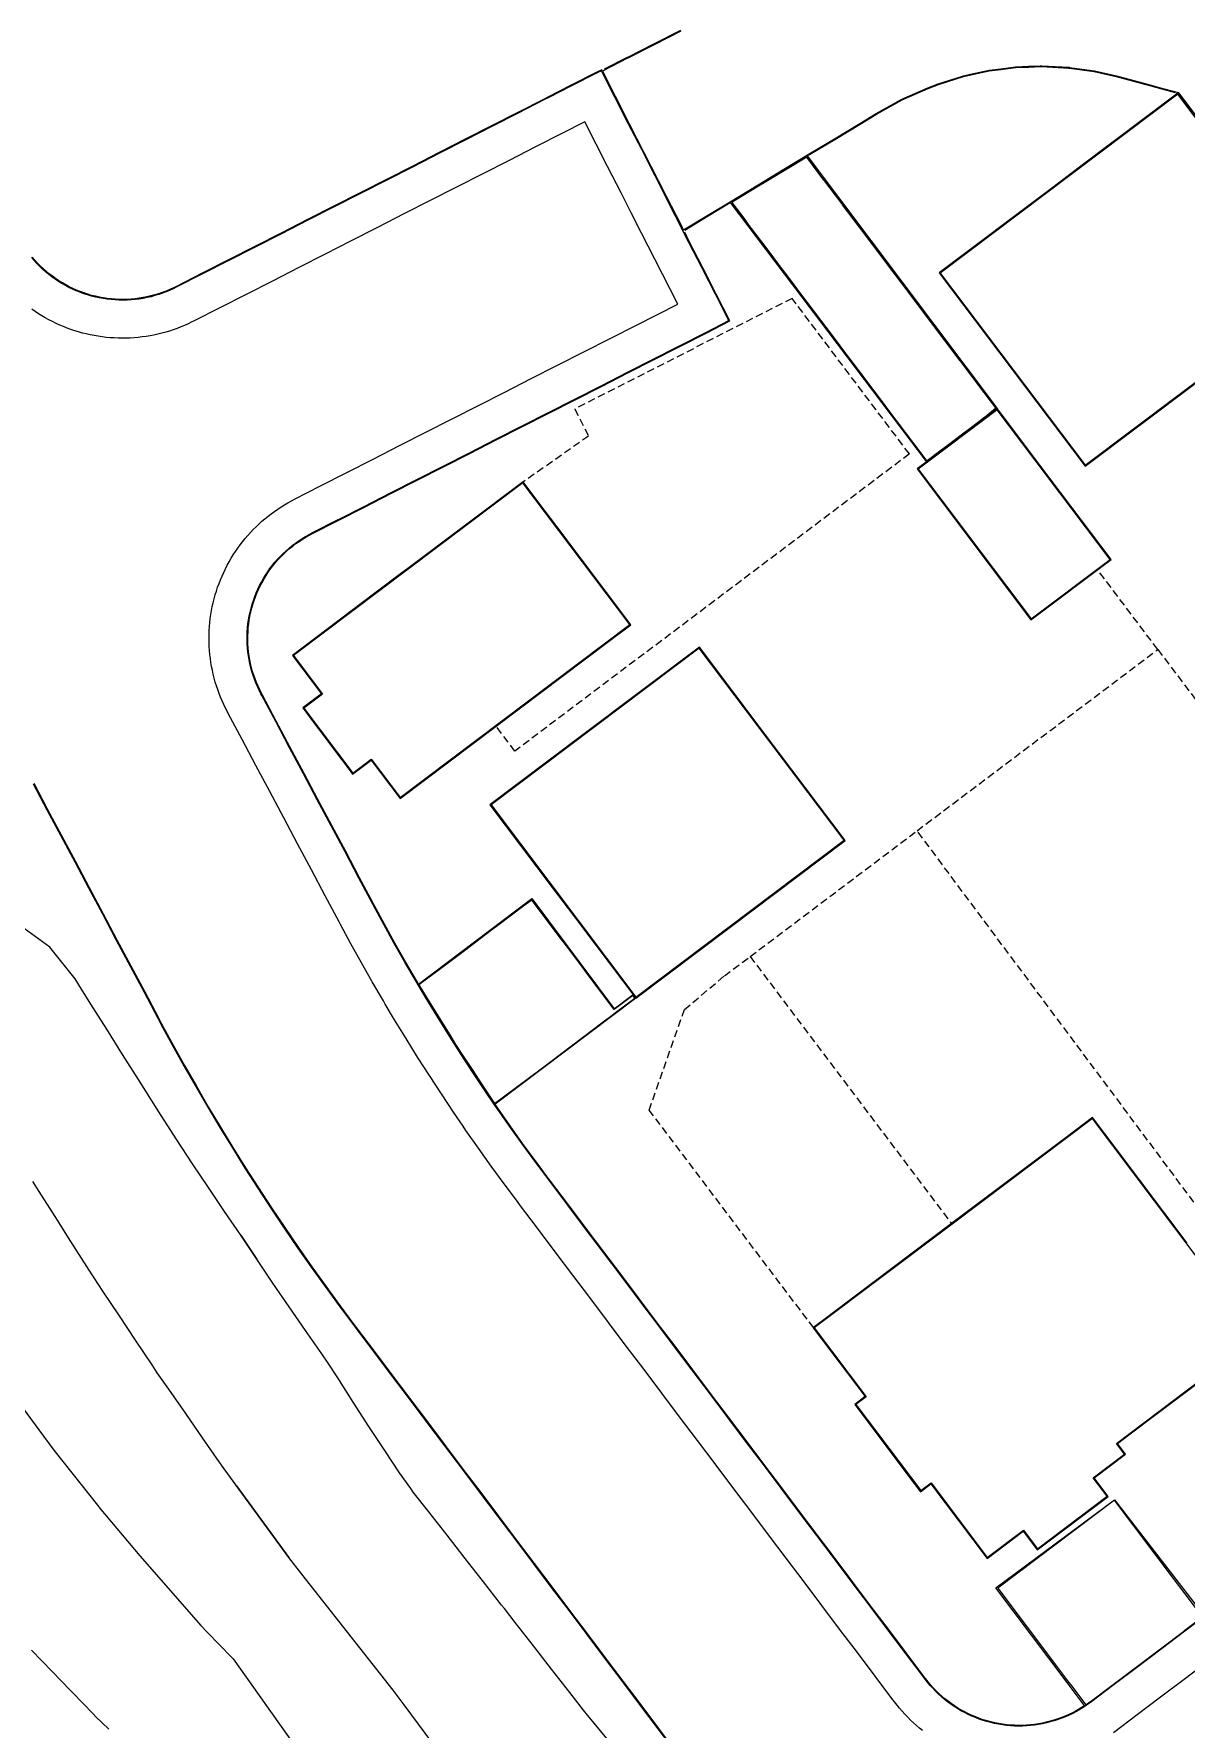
# Model space of a CAD drawing. Header units: metres. Extents: x 337936 to 338461, y 373266 to 374024.
# Drawn here: x 338199.2 to 338238.2, y 373517.5 to 373574.9 of the extents above; entities that cross this region are included whole.
import ezdxf

# ---------------------------------------------------------------- set-up
doc = ezdxf.new("R2010")
doc.units = ezdxf.units.M
doc.linetypes.add('DASHED2', pattern=[0.375, 0.25, -0.125])
for name, color, linetype in [('3D_LINES', 4, 'Continuous'), ('PLOTS EXTERNAL LEVEL', 3, 'Continuous'), ('PLOTS FFL', 1, 'Continuous')]:
    doc.layers.add(name, color=color, linetype=linetype)
doc.layers.add('GARAGES FFL', color=150, linetype='Continuous', lineweight=0)

msp = doc.modelspace()

# ---------------------------------------------------------------- linework, layer by layer
at = {"layer": '3D_LINES', "linetype": 'Continuous'}
for points in [[(338221.087, 373575.016, 33.384), (338220.196, 373574.562, 33.398), (338219.286, 373574.098, 33.413), (338219.275, 373574.093, 33.413), (338218.428, 373573.661, 33.427), (338218.86, 373572.815, 33.413), (338219.302, 373571.946, 33.407), (338219.336, 373571.879, 33.408), (338220.564, 373569.471, 33.49), (338220.588, 373569.423, 33.49), (338220.92, 373568.772, 33.468), (338221.171, 373568.279, 33.451), (338221.997, 373568.779, 33.477), (338222.751, 373569.235, 33.499), (338223.704, 373569.811, 33.529), (338224.572, 373570.336, 33.534), (338225.428, 373570.853, 33.54), (338226.28, 373571.369, 33.543), (338227.136, 373571.887, 33.543), (338227.694, 373572.224, 33.542), (338228.568, 373572.704, 33.539), (338229.448, 373573.098, 33.537), (338229.792, 373573.23, 33.537), (338230.645, 373573.499, 33.538), (338230.893, 373573.554, 33.539), (338231.52, 373573.691, 33.541), (338231.911, 373573.741, 33.544), (338232.408, 373573.804, 33.547), (338232.856, 373573.821, 33.551), (338233.244, 373573.836, 33.555), (338233.303, 373573.838, 33.556), (338234.219, 373573.789, 33.569), (338234.23, 373573.787, 33.569), (338234.24, 373573.785, 33.569), (338235.083, 373573.666, 33.583), (338235.826, 373573.497, 33.598), (338236.998, 373573.183, 33.623), (338237.072, 373573.163, 33.625), (338237.446, 373573.062, 33.633), (338237.923, 373572.935, 33.627), (338237.964, 373572.881, 33.627), (338238.108, 373572.689, 33.626), (338238.563, 373572.085, 33.624)], [(338221.075, 373575.038, 33.384), (338220.184, 373574.584, 33.398), (338219.275, 373574.121, 33.413), (338219.264, 373574.115, 33.413), (338218.491, 373573.721, 33.425)], [(338225.36, 373570.784, 33.539), (338225.441, 373570.832, 33.54), (338226.293, 373571.348, 33.543), (338227.149, 373571.865, 33.543), (338227.707, 373572.203, 33.542), (338228.579, 373572.681, 33.539), (338229.458, 373573.075, 33.537), (338229.8, 373573.206, 33.537), (338230.652, 373573.475, 33.538), (338230.899, 373573.529, 33.539), (338231.524, 373573.666, 33.541), (338231.914, 373573.716, 33.544), (338232.41, 373573.78, 33.547), (338232.857, 373573.796, 33.551), (338233.244, 373573.811, 33.555), (338233.302, 373573.813, 33.556), (338234.216, 373573.764, 33.569), (338234.227, 373573.762, 33.569), (338234.237, 373573.761, 33.569), (338235.079, 373573.641, 33.583), (338235.82, 373573.472, 33.598), (338236.991, 373573.159, 33.623), (338237.066, 373573.139, 33.625), (338237.44, 373573.038, 33.633), (338237.815, 373572.938, 33.628)], [(338225.36, 373570.784, 33.539), (338231.792, 373562.227, 33.488)], [(338221.217, 373568.277, 33.453), (338222.01, 373568.757, 33.477), (338222.757, 373569.209, 33.499)], [(338222.757, 373569.209, 33.499), (338229.4, 373560.424, 33.525)], [(338199.154, 373549.526, 33.713), (338199.624, 373548.644, 33.723), (338200.093, 373547.761, 33.733), (338200.563, 373546.878, 33.743), (338201.032, 373545.995, 33.753), (338201.502, 373545.112, 33.763), (338201.971, 373544.229, 33.773), (338202.441, 373543.346, 33.783), (338202.91, 373542.463, 33.793), (338203.38, 373541.579, 33.803), (338203.483, 373541.385, 33.805), (338203.867, 373540.677, 33.812), (338204.259, 373539.971, 33.819), (338204.658, 373539.269, 33.825), (338205.065, 373538.572, 33.83), (338205.478, 373537.878, 33.835), (338205.899, 373537.189, 33.839), (338206.327, 373536.505, 33.843), (338206.761, 373535.824, 33.846), (338207.203, 373535.149, 33.848), (338207.652, 373534.477, 33.85), (338208.107, 373533.811, 33.851), (338208.569, 373533.149, 33.852), (338209.039, 373532.492, 33.852), (338209.514, 373531.84, 33.852), (338209.996, 373531.194, 33.85), (338210.075, 373531.09, 33.85), (338210.676, 373530.291, 33.848), (338211.278, 373529.492, 33.844), (338211.88, 373528.694, 33.84), (338212.482, 373527.895, 33.834), (338213.084, 373527.096, 33.828), (338213.686, 373526.298, 33.82), (338214.287, 373525.499, 33.812), (338214.889, 373524.701, 33.802), (338215.491, 373523.902, 33.792), (338216.093, 373523.103, 33.78), (338216.695, 373522.305, 33.768), (338217.296, 373521.506, 33.756), (338217.898, 373520.707, 33.743), (338218.5, 373519.909, 33.731), (338219.102, 373519.11, 33.719), (338219.704, 373518.311, 33.706), (338220.305, 373517.513, 33.694), (338220.907, 373516.714, 33.682)], [(338212.199, 373542.739, 33.881), (338216.037, 373545.636, 33.805), (338218.829, 373541.904, 33.708), (338219.466, 373542.38, 33.675)], [(338219.557, 373542.26, 33.675), (338214.794, 373538.667, 33.901)], [(338234.751, 373518.303, 33.45), (338231.748, 373522.295, 33.586), (338235.765, 373525.27, 33.586), (338238.798, 373521.344, 33.402)]]:
    msp.add_polyline3d(points, dxfattribs=at)
at = {"layer": '3D_LINES'}
for points in [[(338238.779, 373521.298, 33.402), (338238.144, 373520.82, 33.409), (338237.346, 373520.218, 33.419), (338236.547, 373519.616, 33.428), (338235.749, 373519.014, 33.437), (338234.95, 373518.412, 33.446), (338234.928, 373518.396, 33.447), (338234.818, 373518.317, 33.449), (338234.704, 373518.242, 33.451), (338234.589, 373518.17, 33.454), (338234.471, 373518.102, 33.457), (338234.351, 373518.039, 33.46), (338234.228, 373517.98, 33.464), (338234.104, 373517.924, 33.467), (338233.978, 373517.873, 33.472), (338233.85, 373517.827, 33.476), (338233.721, 373517.784, 33.481), (338233.59, 373517.747, 33.486), (338233.458, 373517.713, 33.491), (338233.325, 373517.684, 33.496), (338233.192, 373517.66, 33.502), (338233.057, 373517.64, 33.508), (338232.922, 373517.625, 33.515), (338232.786, 373517.614, 33.521), (338232.651, 373517.608, 33.528), (338232.515, 373517.607, 33.535), (338232.379, 373517.61, 33.543), (338232.243, 373517.618, 33.551), (338232.107, 373517.631, 33.559), (338231.973, 373517.648, 33.567), (338231.838, 373517.67, 33.575), (338231.705, 373517.696, 33.584), (338231.572, 373517.727, 33.591), (338231.441, 373517.762, 33.599), (338231.311, 373517.801, 33.606), (338231.182, 373517.845, 33.613), (338231.055, 373517.894, 33.62), (338230.93, 373517.947, 33.627), (338230.806, 373518.004, 33.633), (338230.685, 373518.065, 33.639), (338230.565, 373518.13, 33.645), (338230.448, 373518.199, 33.65), (338230.334, 373518.272, 33.655), (338230.222, 373518.349, 33.66), (338230.112, 373518.43, 33.665), (338230.006, 373518.514, 33.669), (338229.902, 373518.603, 33.674), (338229.801, 373518.694, 33.678), (338229.704, 373518.789, 33.681), (338229.61, 373518.887, 33.685), (338229.519, 373518.988, 33.688), (338229.432, 373519.093, 33.691), (338229.348, 373519.2, 33.693), (338229.291, 373519.275, 33.695), (338228.689, 373520.074, 33.707), (338228.087, 373520.873, 33.719), (338227.486, 373521.671, 33.732), (338226.884, 373522.47, 33.744), (338226.282, 373523.269, 33.756), (338225.68, 373524.067, 33.769), (338225.078, 373524.866, 33.781), (338224.477, 373525.664, 33.793), (338223.875, 373526.463, 33.806), (338223.273, 373527.262, 33.818), (338222.671, 373528.06, 33.83), (338222.069, 373528.859, 33.842), (338221.468, 373529.658, 33.852), (338220.866, 373530.456, 33.862), (338220.264, 373531.255, 33.87), (338219.662, 373532.054, 33.878), (338219.06, 373532.852, 33.884), (338218.458, 373533.651, 33.89), (338217.857, 373534.449, 33.894), (338217.255, 373535.248, 33.898), (338216.653, 373536.047, 33.9), (338216.575, 373536.15, 33.9), (338216.138, 373536.737, 33.902), (338215.706, 373537.329, 33.902), (338215.281, 373537.925, 33.902), (338215.281, 373537.925, 33.902), (338214.862, 373538.525, 33.901), (338214.773, 373538.654, 33.901), (338214.449, 373539.13, 33.9), (338214.043, 373539.739, 33.898), (338213.643, 373540.352, 33.896), (338213.249, 373540.97, 33.893), (338212.862, 373541.591, 33.889), (338212.481, 373542.217, 33.885), (338212.185, 373542.714, 33.881), (338212.185, 373542.714, 33.881), (338212.107, 373542.846, 33.88), (338211.739, 373543.479, 33.874), (338211.738, 373543.482, 33.874), (338211.378, 373544.116, 33.868), (338211.024, 373544.757, 33.861), (338210.676, 373545.402, 33.854), (338210.652, 373545.447, 33.853), (338210.183, 373546.33, 33.843), (338209.713, 373547.213, 33.833), (338209.244, 373548.096, 33.823), (338208.775, 373548.979, 33.813), (338208.305, 373549.862, 33.803), (338207.836, 373550.745, 33.793), (338207.366, 373551.628, 33.783), (338206.897, 373552.511, 33.773), (338206.866, 373552.568, 33.772), (338206.804, 373552.689, 33.77), (338206.747, 373552.813, 33.768), (338206.693, 373552.938, 33.765), (338206.644, 373553.064, 33.762), (338206.599, 373553.193, 33.759), (338206.559, 373553.323, 33.755), (338206.523, 373553.454, 33.752), (338206.491, 373553.586, 33.748), (338206.464, 373553.719, 33.744), (338206.442, 373553.854, 33.739), (338206.424, 373553.988, 33.734), (338206.411, 373554.124, 33.73), (338206.402, 373554.259, 33.724), (338206.398, 373554.395, 33.719), (338206.399, 373554.531, 33.713), (338206.404, 373554.667, 33.707), (338206.414, 373554.803, 33.701), (338206.428, 373554.938, 33.695), (338206.447, 373555.073, 33.688), (338206.471, 373555.207, 33.681), (338206.499, 373555.34, 33.674), (338206.531, 373555.472, 33.666), (338206.569, 373555.603, 33.659), (338206.61, 373555.732, 33.651), (338206.656, 373555.86, 33.643), (338206.706, 373555.986, 33.636), (338206.761, 373556.111, 33.629), (338206.819, 373556.234, 33.622), (338206.882, 373556.354, 33.615), (338206.949, 373556.473, 33.609), (338207.02, 373556.589, 33.603), (338207.095, 373556.702, 33.597), (338207.173, 373556.813, 33.592), (338207.256, 373556.922, 33.586), (338207.342, 373557.027, 33.581), (338207.431, 373557.129, 33.576), (338207.524, 373557.229, 33.572), (338207.62, 373557.325, 33.567), (338207.72, 373557.417, 33.563), (338207.822, 373557.507, 33.56), (338207.928, 373557.593, 33.556), (338208.036, 373557.675, 33.553), (338208.147, 373557.753, 33.55), (338208.261, 373557.828, 33.547), (338208.377, 373557.898, 33.544), (338208.496, 373557.965, 33.542), (338208.582, 373558.01, 33.541), (338209.473, 373558.464, 33.531), (338210.364, 373558.918, 33.521), (338211.255, 373559.372, 33.512), (338212.146, 373559.826, 33.502), (338213.037, 373560.28, 33.492), (338213.928, 373560.734, 33.483), (338214.819, 373561.188, 33.473), (338215.71, 373561.642, 33.463), (338216.601, 373562.096, 33.454), (338217.492, 373562.55, 33.444), (338218.383, 373563.004, 33.434), (338219.274, 373563.458, 33.425), (338220.165, 373563.912, 33.415), (338220.926, 373564.3, 33.407), (338221.056, 373564.366, 33.407), (338221.947, 373564.82, 33.415), (338222.708, 373565.208, 33.428), (338222.254, 373566.099, 33.413), (338221.8, 373566.99, 33.407), (338221.8, 373566.99, 33.407), (338221.346, 373567.881, 33.437), (338220.892, 373568.772, 33.468), (338220.551, 373569.44, 33.49), (338220.211, 373570.108, 33.468), (338219.757, 373570.999, 33.437), (338219.303, 373571.89, 33.407), (338218.849, 373572.781, 33.413), (338218.395, 373573.672, 33.428), (338218.253, 373573.6, 33.425), (338217.362, 373573.146, 33.411), (338216.613, 373572.764, 33.407), (338216.471, 373572.692, 33.409), (338215.58, 373572.238, 33.418), (338214.689, 373571.784, 33.428), (338213.798, 373571.33, 33.437), (338212.907, 373570.876, 33.447), (338212.016, 373570.422, 33.457), (338211.125, 373569.968, 33.466), (338210.234, 373569.514, 33.476), (338209.343, 373569.06, 33.486), (338208.452, 373568.606, 33.495), (338207.561, 373568.152, 33.505), (338206.67, 373567.698, 33.515), (338205.779, 373567.244, 33.524), (338204.888, 373566.79, 33.534), (338203.997, 373566.336, 33.544), (338203.913, 373566.295, 33.545), (338203.789, 373566.238, 33.547), (338203.664, 373566.185, 33.549), (338203.537, 373566.137, 33.551), (338203.408, 373566.093, 33.553), (338203.278, 373566.054, 33.555), (338203.147, 373566.018, 33.557), (338203.014, 373565.988, 33.559), (338202.881, 373565.962, 33.561), (338202.746, 373565.94, 33.563), (338202.611, 373565.923, 33.566), (338202.476, 373565.911, 33.568), (338202.34, 373565.903, 33.57), (338202.204, 373565.9, 33.572), (338202.068, 373565.902, 33.574), (338201.932, 373565.908, 33.577), (338201.797, 373565.919, 33.579), (338201.662, 373565.934, 33.581), (338201.527, 373565.954, 33.583), (338201.393, 373565.978, 33.586), (338201.261, 373566.007, 33.588), (338201.129, 373566.041, 33.59), (338200.998, 373566.079, 33.593), (338200.869, 373566.121, 33.595), (338200.741, 373566.168, 33.597), (338200.615, 373566.219, 33.599), (338200.491, 373566.274, 33.601), (338200.369, 373566.334, 33.602), (338200.249, 373566.398, 33.603), (338200.131, 373566.465, 33.605), (338200.015, 373566.537, 33.606), (338199.902, 373566.613, 33.606), (338199.792, 373566.692, 33.607), (338199.684, 373566.775, 33.607), (338199.579, 373566.862, 33.607), (338199.477, 373566.952, 33.607), (338199.379, 373567.045, 33.607), (338199.283, 373567.142, 33.607), (338199.191, 373567.242, 33.606), (338199.103, 373567.346, 33.605)], [(338218.417, 373573.683, 33.427), (338218.406, 373573.706, 33.428), (338218.241, 373573.622, 33.425), (338217.35, 373573.168, 33.411), (338216.601, 373572.787, 33.407), (338216.459, 373572.714, 33.409), (338215.568, 373572.26, 33.418), (338214.677, 373571.806, 33.428), (338213.786, 373571.352, 33.437), (338212.895, 373570.898, 33.447), (338212.004, 373570.444, 33.457), (338211.113, 373569.99, 33.466), (338210.222, 373569.536, 33.476), (338209.331, 373569.082, 33.486), (338208.44, 373568.628, 33.495), (338207.549, 373568.174, 33.505), (338206.658, 373567.72, 33.515), (338205.767, 373567.266, 33.524), (338204.876, 373566.812, 33.534), (338203.985, 373566.358, 33.544), (338203.902, 373566.317, 33.545), (338203.779, 373566.261, 33.547), (338203.655, 373566.208, 33.549), (338203.528, 373566.16, 33.551), (338203.401, 373566.117, 33.553), (338203.271, 373566.078, 33.555), (338203.141, 373566.043, 33.557), (338203.009, 373566.012, 33.559), (338202.876, 373565.986, 33.561), (338202.743, 373565.965, 33.563), (338202.609, 373565.948, 33.566), (338202.474, 373565.936, 33.568), (338202.339, 373565.928, 33.57), (338202.204, 373565.925, 33.572), (338202.069, 373565.927, 33.574), (338201.934, 373565.933, 33.577), (338201.799, 373565.943, 33.579), (338201.665, 373565.959, 33.581), (338201.531, 373565.978, 33.583), (338201.398, 373566.003, 33.586), (338201.266, 373566.032, 33.588), (338201.135, 373566.065, 33.59), (338201.006, 373566.103, 33.593), (338200.877, 373566.145, 33.595), (338200.75, 373566.191, 33.597), (338200.625, 373566.242, 33.599), (338200.502, 373566.297, 33.601), (338200.38, 373566.356, 33.602), (338200.261, 373566.42, 33.603), (338200.144, 373566.487, 33.605), (338200.029, 373566.558, 33.606), (338199.916, 373566.633, 33.606), (338199.807, 373566.712, 33.607), (338199.7, 373566.795, 33.607), (338199.595, 373566.881, 33.607), (338199.494, 373566.97, 33.607), (338199.396, 373567.063, 33.607), (338199.301, 373567.16, 33.607), (338199.21, 373567.259, 33.606), (338199.122, 373567.362, 33.605)], [(338229.267, 373517.456, 33.617), (338229.162, 373517.541, 33.62), (338229.058, 373517.63, 33.623), (338228.957, 373517.72, 33.626), (338228.858, 373517.814, 33.629), (338228.762, 373517.91, 33.632), (338228.668, 373518.008, 33.635), (338228.577, 373518.109, 33.637), (338228.489, 373518.212, 33.639), (338228.403, 373518.317, 33.641), (338228.317, 373518.428, 33.643), (338228.262, 373518.5, 33.645), (338227.661, 373519.299, 33.657), (338227.059, 373520.098, 33.669), (338226.457, 373520.896, 33.682), (338225.855, 373521.695, 33.694), (338225.253, 373522.493, 33.706), (338224.652, 373523.292, 33.719), (338224.05, 373524.091, 33.731), (338223.448, 373524.889, 33.743), (338222.846, 373525.688, 33.756), (338222.244, 373526.487, 33.768), (338221.643, 373527.285, 33.78), (338221.041, 373528.084, 33.792), (338220.439, 373528.883, 33.802), (338219.837, 373529.681, 33.812), (338219.235, 373530.48, 33.82), (338218.633, 373531.278, 33.828), (338218.032, 373532.077, 33.834), (338217.43, 373532.876, 33.84), (338216.828, 373533.674, 33.844), (338216.226, 373534.473, 33.848), (338215.624, 373535.272, 33.85), (338215.548, 373535.373, 33.85), (338215.103, 373535.97, 33.852), (338214.665, 373536.57, 33.852), (338214.232, 373537.177, 33.852), (338214.229, 373537.181, 33.852), (338213.807, 373537.785, 33.77), (338213.712, 373537.924, 33.751), (338213.39, 373538.397, 33.75), (338212.977, 373539.016, 33.748), (338212.571, 373539.638, 33.746), (338212.171, 373540.264, 33.743), (338211.778, 373540.894, 33.739), (338211.392, 373541.529, 33.735), (338211.075, 373542.06, 33.731), (338211.013, 373542.166, 33.743), (338210.638, 373542.811, 33.82), (338210.621, 373542.84, 33.824), (338210.272, 373543.456, 33.818), (338209.912, 373544.106, 33.811), (338209.559, 373544.761, 33.804), (338209.515, 373544.843, 33.803), (338209.046, 373545.725, 33.793), (338208.576, 373546.608, 33.783), (338208.107, 373547.491, 33.773), (338207.637, 373548.374, 33.763), (338207.168, 373549.257, 33.753), (338206.698, 373550.14, 33.743), (338206.229, 373551.023, 33.733), (338205.759, 373551.906, 33.723), (338205.731, 373551.96, 33.722), (338205.667, 373552.084, 33.721), (338205.607, 373552.207, 33.719), (338205.551, 373552.331, 33.717), (338205.499, 373552.456, 33.715), (338205.449, 373552.582, 33.713), (338205.403, 373552.71, 33.71), (338205.36, 373552.839, 33.708), (338205.32, 373552.969, 33.705), (338205.284, 373553.1, 33.702), (338205.251, 373553.232, 33.7), (338205.222, 373553.365, 33.696), (338205.196, 373553.498, 33.693), (338205.173, 373553.632, 33.69), (338205.154, 373553.766, 33.686), (338205.138, 373553.901, 33.683), (338205.126, 373554.037, 33.679), (338205.117, 373554.172, 33.675), (338205.112, 373554.308, 33.671), (338205.11, 373554.444, 33.667), (338205.111, 373554.58, 33.663), (338205.117, 373554.716, 33.658), (338205.125, 373554.851, 33.653), (338205.138, 373554.987, 33.649), (338205.153, 373555.122, 33.644), (338205.172, 373555.256, 33.639), (338205.195, 373555.39, 33.633), (338205.221, 373555.524, 33.628), (338205.25, 373555.656, 33.623), (338205.283, 373555.788, 33.617), (338205.319, 373555.919, 33.611), (338205.359, 373556.049, 33.605), (338205.402, 373556.178, 33.599), (338205.448, 373556.306, 33.594), (338205.497, 373556.433, 33.588), (338205.55, 373556.558, 33.583), (338205.606, 373556.682, 33.577), (338205.665, 373556.804, 33.572), (338205.727, 373556.925, 33.567), (338205.792, 373557.044, 33.562), (338205.86, 373557.162, 33.558), (338205.932, 373557.277, 33.553), (338206.006, 373557.391, 33.549), (338206.083, 373557.503, 33.544), (338206.163, 373557.613, 33.54), (338206.246, 373557.721, 33.536), (338206.331, 373557.826, 33.532), (338206.419, 373557.93, 33.529), (338206.51, 373558.031, 33.525), (338206.604, 373558.13, 33.522), (338206.7, 373558.226, 33.518), (338206.798, 373558.32, 33.515), (338206.899, 373558.411, 33.512), (338207.002, 373558.499, 33.509), (338207.107, 373558.585, 33.507), (338207.214, 373558.669, 33.504), (338207.324, 373558.749, 33.502), (338207.436, 373558.827, 33.499), (338207.549, 373558.901, 33.497), (338207.665, 373558.973, 33.495), (338207.782, 373559.042, 33.494), (338207.902, 373559.108, 33.492), (338208, 373559.159, 33.491), (338208.888, 373559.612, 33.481), (338209.779, 373560.066, 33.471), (338210.67, 373560.52, 33.462), (338211.561, 373560.974, 33.452), (338212.452, 373561.428, 33.442), (338213.343, 373561.882, 33.433), (338214.234, 373562.336, 33.423), (338215.125, 373562.79, 33.413), (338216.016, 373563.244, 33.404), (338216.907, 373563.698, 33.394), (338217.798, 373564.152, 33.384), (338218.689, 373564.606, 33.375), (338219.58, 373565.06, 33.365), (338220.975, 373565.771, 33.357), (338220.204, 373567.285, 33.387), (338219.75, 373568.176, 33.417), (338219.404, 373568.855, 33.44), (338219.058, 373569.534, 33.417), (338218.604, 373570.425, 33.387), (338217.832, 373571.94, 33.357), (338217.056, 373571.544, 33.359), (338216.165, 373571.09, 33.368), (338215.274, 373570.636, 33.378), (338214.383, 373570.182, 33.387), (338213.492, 373569.728, 33.397), (338212.601, 373569.274, 33.407), (338211.709, 373568.82, 33.416), (338210.818, 373568.366, 33.426), (338209.927, 373567.912, 33.436), (338209.036, 373567.458, 33.445), (338208.145, 373567.004, 33.455), (338207.254, 373566.55, 33.465), (338206.363, 373566.096, 33.474), (338205.472, 373565.642, 33.484), (338204.583, 373565.189, 33.494), (338204.53, 373565.163, 33.494), (338204.405, 373565.103, 33.496), (338204.281, 373565.047, 33.497), (338204.156, 373564.995, 33.499), (338204.029, 373564.946, 33.5), (338203.901, 373564.9, 33.502), (338203.772, 373564.857, 33.503), (338203.642, 373564.818, 33.505), (338203.511, 373564.782, 33.506), (338203.379, 373564.75, 33.508), (338203.246, 373564.721, 33.51), (338203.113, 373564.695, 33.511), (338202.979, 373564.673, 33.513), (338202.844, 373564.654, 33.514), (338202.709, 373564.639, 33.516), (338202.574, 373564.627, 33.518), (338202.438, 373564.618, 33.519), (338202.302, 373564.614, 33.521), (338202.166, 373564.612, 33.523), (338202.031, 373564.614, 33.524), (338201.895, 373564.62, 33.526), (338201.759, 373564.629, 33.528), (338201.624, 373564.642, 33.529), (338201.489, 373564.658, 33.531), (338201.354, 373564.677, 33.533), (338201.221, 373564.7, 33.535), (338201.087, 373564.726, 33.536), (338200.955, 373564.756, 33.538), (338200.823, 373564.789, 33.54), (338200.692, 373564.826, 33.542), (338200.562, 373564.866, 33.543), (338200.433, 373564.909, 33.545), (338200.306, 373564.956, 33.547), (338200.179, 373565.006, 33.548), (338200.054, 373565.059, 33.55), (338199.93, 373565.115, 33.551), (338199.808, 373565.174, 33.552), (338199.687, 373565.237, 33.553), (338199.568, 373565.302, 33.554), (338199.451, 373565.371, 33.555), (338199.336, 373565.443, 33.555), (338199.222, 373565.517, 33.556), (338199.11, 373565.595, 33.557)], [(338212.199, 373542.739, 33.881), (338212.128, 373542.859, 33.88), (338211.761, 373543.492, 33.874), (338211.759, 373543.495, 33.874), (338211.4, 373544.129, 33.868), (338211.046, 373544.769, 33.861), (338210.698, 373545.414, 33.854), (338210.674, 373545.459, 33.853), (338210.205, 373546.342, 33.843), (338209.736, 373547.225, 33.833), (338209.266, 373548.108, 33.823), (338208.797, 373548.99, 33.813), (338208.327, 373549.873, 33.803), (338207.858, 373550.756, 33.793), (338207.388, 373551.639, 33.783), (338206.919, 373552.522, 33.773), (338206.888, 373552.58, 33.772), (338206.827, 373552.7, 33.77), (338206.769, 373552.823, 33.768), (338206.716, 373552.947, 33.765), (338206.667, 373553.073, 33.762), (338206.623, 373553.201, 33.759), (338206.583, 373553.33, 33.755), (338206.547, 373553.46, 33.752), (338206.516, 373553.591, 33.748), (338206.489, 373553.724, 33.744), (338206.467, 373553.857, 33.739), (338206.449, 373553.991, 33.734), (338206.436, 373554.126, 33.73), (338206.427, 373554.261, 33.724), (338206.423, 373554.396, 33.719), (338206.424, 373554.531, 33.713), (338206.429, 373554.666, 33.707), (338206.439, 373554.801, 33.701), (338206.453, 373554.935, 33.695), (338206.472, 373555.069, 33.688), (338206.495, 373555.202, 33.681), (338206.523, 373555.334, 33.674), (338206.556, 373555.465, 33.666), (338206.593, 373555.595, 33.659), (338206.634, 373555.724, 33.651), (338206.679, 373555.851, 33.643), (338206.729, 373555.977, 33.636), (338206.783, 373556.101, 33.629), (338206.842, 373556.223, 33.622), (338206.904, 373556.342, 33.615), (338206.971, 373556.46, 33.609), (338207.041, 373556.575, 33.603), (338207.115, 373556.688, 33.597), (338207.194, 373556.799, 33.592), (338207.275, 373556.906, 33.586), (338207.361, 373557.011, 33.581), (338207.45, 373557.113, 33.576), (338207.542, 373557.211, 33.572), (338207.638, 373557.307, 33.567), (338207.737, 373557.399, 33.563), (338207.839, 373557.488, 33.56), (338207.943, 373557.573, 33.556), (338208.051, 373557.655, 33.553), (338208.162, 373557.732, 33.55), (338208.275, 373557.807, 33.547), (338208.39, 373557.877, 33.544), (338208.508, 373557.943, 33.542), (338208.593, 373557.988, 33.541), (338209.484, 373558.442, 33.531), (338210.375, 373558.896, 33.521), (338211.266, 373559.35, 33.512), (338212.157, 373559.804, 33.502), (338213.048, 373560.258, 33.492), (338213.939, 373560.712, 33.483), (338214.83, 373561.166, 33.473), (338215.721, 373561.62, 33.463), (338216.612, 373562.074, 33.454), (338217.503, 373562.528, 33.444), (338218.394, 373562.982, 33.434), (338219.285, 373563.436, 33.425), (338220.176, 373563.89, 33.415), (338220.937, 373564.277, 33.407), (338221.067, 373564.344, 33.407), (338221.958, 373564.798, 33.415), (338222.741, 373565.197, 33.428), (338222.276, 373566.11, 33.413), (338221.822, 373567.001, 33.407), (338221.368, 373567.892, 33.437), (338221.212, 373568.199, 33.448)], [(338209.473, 373558.464, 33.531), (338208.582, 373558.01, 33.541)], [(338199.176, 373549.538, 33.713), (338199.646, 373548.655, 33.723), (338200.115, 373547.772, 33.733), (338200.585, 373546.889, 33.743), (338201.054, 373546.006, 33.753), (338201.524, 373545.123, 33.763), (338201.993, 373544.241, 33.773), (338202.463, 373543.358, 33.783), (338202.932, 373542.475, 33.793), (338203.402, 373541.591, 33.803), (338203.505, 373541.397, 33.805), (338203.889, 373540.689, 33.812), (338204.281, 373539.983, 33.819), (338204.68, 373539.282, 33.825), (338205.086, 373538.584, 33.83), (338205.5, 373537.891, 33.835), (338205.92, 373537.202, 33.839), (338206.348, 373536.518, 33.843), (338206.782, 373535.838, 33.846), (338207.224, 373535.162, 33.848), (338207.672, 373534.491, 33.85), (338208.128, 373533.825, 33.851), (338208.59, 373533.164, 33.852), (338209.059, 373532.507, 33.852), (338209.535, 373531.855, 33.852), (338210.016, 373531.209, 33.85), (338210.095, 373531.105, 33.85), (338210.696, 373530.306, 33.848), (338211.298, 373529.507, 33.844), (338211.9, 373528.709, 33.84), (338212.502, 373527.91, 33.834), (338213.104, 373527.111, 33.828), (338213.705, 373526.313, 33.82), (338214.307, 373525.514, 33.812), (338214.909, 373524.716, 33.802), (338215.511, 373523.917, 33.792), (338216.113, 373523.118, 33.78), (338216.715, 373522.32, 33.768), (338217.316, 373521.521, 33.756), (338217.918, 373520.722, 33.743), (338218.52, 373519.924, 33.731), (338219.122, 373519.125, 33.719), (338219.724, 373518.326, 33.706), (338220.325, 373517.528, 33.694), (338220.927, 373516.729, 33.682)], [(338201.645, 373541.208, 33.219), (338201.113, 373542.055, 33.223), (338200.788, 373542.571, 33.225), (338200.579, 373542.917, 33.224), (338199.718, 373543.99, 33.221), (338198.604, 373544.802, 33.217)], [(338218.573, 373517.19, 33.223), (338217.938, 373517.964, 33.238), (338217.788, 373518.147, 33.242), (338217.319, 373518.75, 33.247), (338216.705, 373519.539, 33.255), (338216.091, 373520.329, 33.262), (338215.477, 373521.118, 33.269), (338215.11, 373521.589, 33.273), (338215.014, 373521.709, 33.275), (338214.978, 373521.753, 33.275), (338214.397, 373522.496, 33.274), (338213.781, 373523.284, 33.272), (338213.166, 373524.072, 33.271), (338212.55, 373524.861, 33.27), (338212.025, 373525.533, 33.268), (338211.94, 373525.653, 33.266), (338211.563, 373526.182, 33.255), (338211.058, 373526.943, 33.24), (338210.523, 373527.759, 33.224), (338209.993, 373528.577, 33.207), (338209.467, 373529.399, 33.191), (338209.147, 373529.904, 33.181), (338208.93, 373530.211, 33.181), (338208.372, 373531.009, 33.182), (338207.818, 373531.81, 33.182), (338207.269, 373532.614, 33.182), (338206.183, 373534.23, 33.183), (338206.724, 373533.42, 33.183), (338206.183, 373534.23, 33.183), (338205.635, 373535.035, 33.188), (338205.093, 373535.844, 33.192), (338204.554, 373536.655, 33.197), (338204.02, 373537.469, 33.202), (338203.49, 373538.286, 33.206), (338203.408, 373538.414, 33.207), (338202.966, 373539.108, 33.21), (338202.717, 373539.503, 33.212), (338202.185, 373540.349, 33.215), (338201.645, 373541.208, 33.219)], [(338234.751, 373518.303, 33.45), (338234.691, 373518.263, 33.451), (338234.576, 373518.191, 33.454), (338234.459, 373518.124, 33.457), (338234.339, 373518.061, 33.46), (338234.218, 373518.002, 33.464), (338234.094, 373517.947, 33.467), (338233.969, 373517.897, 33.472), (338233.842, 373517.85, 33.476), (338233.713, 373517.808, 33.481), (338233.584, 373517.771, 33.486), (338233.453, 373517.738, 33.491), (338233.321, 373517.709, 33.496), (338233.188, 373517.685, 33.502), (338233.054, 373517.665, 33.508), (338232.92, 373517.65, 33.515), (338232.785, 373517.639, 33.521), (338232.65, 373517.633, 33.528), (338232.515, 373517.632, 33.535), (338232.38, 373517.635, 33.543), (338232.245, 373517.643, 33.551), (338232.11, 373517.656, 33.559), (338231.976, 373517.673, 33.567), (338231.843, 373517.694, 33.575), (338231.71, 373517.72, 33.584), (338231.578, 373517.751, 33.591), (338231.448, 373517.786, 33.599), (338231.319, 373517.825, 33.606), (338231.191, 373517.869, 33.613), (338231.064, 373517.917, 33.62), (338230.94, 373517.969, 33.627), (338230.817, 373518.026, 33.633), (338230.696, 373518.087, 33.639), (338230.578, 373518.152, 33.645), (338230.462, 373518.22, 33.65), (338230.348, 373518.293, 33.655), (338230.236, 373518.37, 33.66), (338230.127, 373518.45, 33.665), (338230.022, 373518.534, 33.669), (338229.919, 373518.621, 33.674), (338229.819, 373518.712, 33.678), (338229.722, 373518.806, 33.681), (338229.628, 373518.904, 33.685), (338229.538, 373519.005, 33.688), (338229.451, 373519.108, 33.691), (338229.368, 373519.215, 33.693), (338229.311, 373519.29, 33.695), (338228.709, 373520.089, 33.707), (338228.107, 373520.888, 33.719), (338227.506, 373521.686, 33.732), (338226.904, 373522.485, 33.744), (338226.302, 373523.284, 33.756), (338225.7, 373524.082, 33.769), (338225.098, 373524.881, 33.781), (338224.497, 373525.68, 33.793), (338223.895, 373526.478, 33.806), (338223.293, 373527.277, 33.818), (338222.691, 373528.075, 33.83), (338222.089, 373528.874, 33.842), (338221.487, 373529.673, 33.852), (338220.886, 373530.471, 33.862), (338220.284, 373531.27, 33.87), (338219.682, 373532.069, 33.878), (338219.08, 373532.867, 33.884), (338218.478, 373533.666, 33.89), (338217.877, 373534.465, 33.894), (338217.275, 373535.263, 33.898), (338216.673, 373536.062, 33.9), (338216.595, 373536.165, 33.9), (338216.158, 373536.752, 33.902), (338215.727, 373537.343, 33.902), (338215.301, 373537.939, 33.902), (338215.301, 373537.939, 33.902), (338214.882, 373538.539, 33.901), (338214.794, 373538.667, 33.901)], [(338212.913, 373516.718, 31.83), (338211.72, 373518.323, 31.83), (338211.348, 373518.821, 31.83), (338208.254, 373522.749, 31.83), (338207.807, 373523.316, 31.83), (338206.045, 373525.741, 31.832), (338207.807, 373523.316, 31.83), (338205.533, 373526.447, 31.83), (338205.519, 373526.467, 31.83), (338205.458, 373526.554, 31.83), (338204.888, 373527.375, 31.833), (338204.319, 373528.193, 31.833), (338203.746, 373529.017, 31.832), (338203.357, 373529.577, 31.83), (338203.3, 373529.661, 31.83), (338203.18, 373529.841, 31.831), (338202.626, 373530.674, 31.833), (338202.074, 373531.504, 31.833), (338201.518, 373532.339, 31.832), (338201.218, 373532.791, 31.83), (338201.182, 373532.846, 31.83), (338201.15, 373532.895, 31.83), (338200.971, 373533.176, 31.831), (338200.435, 373534.02, 31.833), (338199.899, 373534.864, 31.833), (338199.362, 373535.708, 31.831), (338199.14, 373536.057, 31.83)], [(338198.499, 373528.793, 31.83), (338199.505, 373527.43, 31.83), (338199.89, 373526.908, 31.83), (338199.903, 373526.892, 31.83), (338201.333, 373525.086, 31.83), (338201.374, 373525.034, 31.83), (338201.392, 373525.012, 31.83), (338202.772, 373523.378, 31.83), (338204.83, 373521.015, 31.83), (338205.043, 373520.786, 31.83), (338205.043, 373520.786, 31.83), (338205.884, 373519.933, 31.83), (338205.923, 373519.886, 31.83), (338208.819, 373515.81, 31.83)], [(338199.103, 373520.183, 33.208), (338199.797, 373519.461, 33.225), (338200.421, 373518.812, 33.239), (338200.491, 373518.74, 33.241), (338201.188, 373518.021, 33.259), (338201.282, 373517.925, 33.261), (338201.48, 373517.726, 33.266), (338201.716, 373517.504, 33.272)], [(338238.92, 373519.791, 33.359), (338238.121, 373519.189, 33.369), (338237.322, 373518.587, 33.378), (338236.524, 373517.986, 33.387), (338235.725, 373517.384, 33.396)]]:
    msp.add_polyline3d(points, dxfattribs=at)
at = {"layer": '3D_LINES', "linetype": 'Continuous'}
for points in [[(338225.343, 373570.744, 33.539), (338224.583, 373570.284, 33.534), (338224.075, 373569.977, 33.531), (338223.905, 373569.874, 33.53), (338223.716, 373569.76, 33.529), (338222.873, 373569.25, 33.524), (338222.806, 373569.209, 33.524), (338223.244, 373568.628, 33.527), (338223.389, 373568.435, 33.524), (338223.844, 373567.832, 33.527), (338223.991, 373567.637, 33.524), (338224.446, 373567.033, 33.527), (338224.601, 373566.828, 33.524), (338224.749, 373566.631, 33.52), (338225.204, 373566.028, 33.511), (338225.351, 373565.833, 33.509), (338225.806, 373565.229, 33.5), (338225.952, 373565.034, 33.501), (338226.407, 373564.43, 33.492), (338226.554, 373564.235, 33.494), (338227.092, 373563.521, 33.483), (338227.239, 373563.326, 33.486), (338227.611, 373562.833, 33.499), (338227.758, 373562.638, 33.501), (338228.213, 373562.034, 33.517), (338228.36, 373561.84, 33.52), (338229.269, 373560.632, 33.551), (338229.401, 373560.457, 33.553), (338229.463, 373560.504, 33.525), (338229.794, 373560.753, 33.549), (338230.186, 373561.048, 33.525), (338230.575, 373561.342, 33.525), (338230.969, 373561.638, 33.524), (338231.378, 373561.947, 33.5), (338231.38, 373561.948, 33.525), (338231.744, 373562.25, 33.525), (338231.742, 373562.253, 33.489), (338231.171, 373563.011, 33.469), (338231.14, 373563.051, 33.469), (338230.569, 373563.81, 33.449), (338230.539, 373563.85, 33.449), (338229.5, 373565.228, 33.413), (338229.47, 373565.268, 33.413), (338229.365, 373565.407, 33.415), (338229.335, 373565.447, 33.414), (338228.763, 373566.206, 33.426), (338228.733, 373566.246, 33.426), (338228.161, 373567.004, 33.437), (338228.131, 373567.044, 33.438), (338227.13, 373568.373, 33.458), (338226.559, 373569.131, 33.484), (338226.528, 373569.171, 33.485), (338225.957, 373569.93, 33.512), (338225.927, 373569.97, 33.512), (338225.343, 373570.744, 33.539)], [(338216.002, 373545.56, 33.804), (338215.772, 373545.386, 33.8), (338214.932, 373544.754, 33.781), (338214.675, 373544.56, 33.773), (338213.76, 373543.87, 33.816), (338212.948, 373543.258, 33.849), (338212.217, 373542.708, 33.88), (338212.497, 373542.253, 33.883), (338212.865, 373541.653, 33.887), (338212.924, 373541.557, 33.888), (338213.29, 373540.961, 33.892), (338213.457, 373540.688, 33.893), (338213.671, 373540.364, 33.895), (338214.06, 373539.777, 33.897), (338214.097, 373539.721, 33.897), (338214.485, 373539.133, 33.899), (338214.779, 373538.69, 33.9), (338216.348, 373539.872, 33.824), (338218.45, 373541.456, 33.725), (338218.755, 373541.686, 33.715), (338218.875, 373541.777, 33.709), (338219.522, 373542.265, 33.688), (338219.456, 373542.353, 33.676), (338218.83, 373541.882, 33.708), (338218.829, 373541.881, 33.708), (338217.902, 373543.11, 33.705), (338217.788, 373543.262, 33.705), (338217.209, 373544.03, 33.706), (338217.095, 373544.182, 33.711), (338217.035, 373544.261, 33.739), (338216.803, 373544.568, 33.811), (338216.081, 373545.527, 33.811), (338216.037, 373545.586, 33.805)], [(338235.765, 373525.256, 33.586), (338231.812, 373522.277, 33.586), (338233.802, 373519.638, 33.479), (338234.208, 373519.099, 33.467), (338234.281, 373519.001, 33.465), (338234.789, 373518.327, 33.45), (338234.931, 373518.429, 33.447), (338234.935, 373518.432, 33.447), (338235.759, 373519.054, 33.438), (338238.095, 373520.814, 33.411), (338238.145, 373520.852, 33.41), (338238.744, 373521.303, 33.404), (338238.152, 373522.09, 33.449), (338237.764, 373522.604, 33.479), (338235.765, 373525.256, 33.586)]]:
    msp.add_polyline3d(points, close=True, dxfattribs=at)
at = {"layer": '3D_LINES', "linetype": 'DASHED2'}
for points in [[(338224.847, 373565.961, 33.461), (338217.495, 373562.215, 33.451), (338217.495, 373562.215, 33.451)], [(338228.82, 373560.692, 33.518), (338224.847, 373565.961, 33.461)], [(338217.495, 373562.215, 33.451), (338217.961, 373561.3, 33.47)], [(338217.961, 373561.3, 33.47), (338215.737, 373559.738, 33.675)], [(338228.82, 373560.692, 33.518), (338215.464, 373550.627, 33.561)], [(338237.227, 373554.072, 33.475), (338235.192, 373556.772, 33.525)], [(338229.079, 373547.932, 33.636), (338237.227, 373554.072, 33.475)], [(338237.227, 373554.072, 33.475), (338239.67, 373550.83, 33.45)], [(338215.464, 373550.627, 33.561), (338214.828, 373551.471, 33.525)], [(338223.428, 373543.674, 33.667), (338229.079, 373547.932, 33.636)], [(338239.793, 373533.547, 33.5), (338229.079, 373547.932, 33.636), (338229.079, 373547.932, 33.636)], [(338222.557, 373543.017, 33.672), (338223.428, 373543.674, 33.667)], [(338223.428, 373543.674, 33.667), (338230.247, 373534.625, 33.675)], [(338221.202, 373541.872, 33.671), (338222.557, 373543.017, 33.672)], [(338220.01, 373538.469, 33.736), (338221.202, 373541.872, 33.671)], [(338225.579, 373531.095, 33.825), (338220.01, 373538.469, 33.736)]]:
    msp.add_polyline3d(points, dxfattribs=at)
at = {"layer": 'GARAGES FFL', "linetype": 'Continuous', "elevation": 33.525}
msp.add_lwpolyline([(338231.787, 373562.192), (338229.116, 373560.179), (338232.939, 373555.106), (338235.61, 373557.119)], close=True, dxfattribs=at)
at = {"layer": 'PLOTS EXTERNAL LEVEL', "linetype": 'Continuous'}
for points in [[(338237.908, 373572.913, 33.625), (338234.583, 373570.407, 33.675), (338233.625, 373569.685, 33.675), (338229.83, 373566.825, 33.525), (338232.298, 373563.55, 33.525), (338234.766, 373560.275, 33.525), (338238.536, 373563.115, 33.525), (338239.974, 373564.198, 33.525), (338242.845, 373566.362, 33.6), (338240.437, 373569.557, 33.612), (338237.908, 373572.913, 33.625)], [(338231.792, 373562.227, 33.488), (338231.395, 373561.928, 33.525), (338230.195, 373561.024, 33.525), (338229.796, 373560.723, 33.55), (338229.478, 373560.484, 33.525), (338229.081, 373560.184, 33.525), (338231.488, 373556.99, 33.525), (338232.934, 373555.071, 33.525), (338235.645, 373557.114, 33.525), (338233.238, 373560.309, 33.525), (338232.035, 373561.906, 33.525), (338231.792, 373562.227, 33.488)], [(338219.389, 373554.908, 33.525), (338216.88, 373558.238, 33.525), (338216.278, 373559.037, 33.525), (338215.746, 373559.744, 33.674), (338215.739, 373559.752, 33.525), (338211.835, 373556.81, 33.669), (338211.685, 373556.697, 33.675), (338210.727, 373555.974, 33.675), (338207.93, 373553.867, 33.525), (338208.912, 373552.565, 33.565), (338208.283, 373552.091, 33.663), (338208.382, 373551.96, 33.667), (338208.634, 373551.625, 33.663), (338208.994, 373551.148, 33.678), (338209.227, 373550.839, 33.676), (338209.604, 373550.338, 33.692), (338209.82, 373550.051, 33.691), (338209.97, 373549.852, 33.697), (338210.599, 373550.326, 33.635), (338211.58, 373549.024, 33.675), (338214.828, 373551.471, 33.525), (338218.591, 373554.306, 33.525), (338219.389, 373554.908, 33.525)], [(338221.711, 373554.153, 33.525), (338217.718, 373551.144, 33.525), (338214.621, 373548.81, 33.525), (338216.728, 373546.014, 33.825), (338217.45, 373545.056, 33.825), (338217.691, 373544.736, 33.703), (338217.754, 373544.653, 33.675), (338219.557, 373542.26, 33.675), (338222.752, 373544.667, 33.675), (338226.648, 373547.603, 33.675), (338223.942, 373551.192, 33.675), (338221.711, 373554.153, 33.525)]]:
    msp.add_polyline3d(points, close=True, dxfattribs=at)
msp.add_polyline3d([(338238.225, 373533.966, 33.525), (338235.818, 373537.161, 33.525), (338235.019, 373538.221, 33.525), (338234.125, 373537.547, 33.675), (338230.247, 373534.625, 33.675), (338226.254, 373531.616, 33.675), (338226.01, 373531.432, 33.675), (338225.573, 373531.103, 33.825), (338225.565, 373531.097, 33.675), (338227.32, 373528.768, 33.754), (338226.968, 373528.504, 33.766), (338228.263, 373526.786, 33.825), (338228.985, 373525.827, 33.825), (338229.197, 373525.547, 33.812), (338229.548, 373525.811, 33.795), (338231.45, 373523.288, 33.675), (338232.673, 373524.209, 33.675), (338233.147, 373523.58, 33.605), (338235.545, 373525.387, 33.605), (338235.071, 373526.016, 33.675), (338236.132, 373526.816, 33.675), (338235.861, 373527.176, 33.675), (338236.249, 373527.468, 33.825), (338237.207, 373528.19, 33.825), (338240.632, 373530.772, 33.525)], dxfattribs=at)
at = {"layer": 'PLOTS FFL', "linetype": 'Continuous'}
for points, elevation in [([(338237.903, 373572.878), (338229.865, 373566.821), (338234.771, 373560.31), (338242.81, 373566.367)], 33.675), ([(338219.354, 373554.913), (338215.734, 373559.717), (338207.965, 373553.862), (338208.947, 373552.56), (338208.318, 373552.086), (338209.975, 373549.887), (338210.604, 373550.361), (338211.585, 373549.059)], 33.675), ([(338221.706, 373554.118), (338214.656, 373548.806), (338219.562, 373542.295), (338226.613, 373547.607)], 33.825), ([(338240.597, 373530.776), (338235.014, 373538.186), (338230.262, 373534.605), (338225.6, 373531.092), (338227.355, 373528.763), (338227.003, 373528.499), (338229.202, 373525.582), (338229.553, 373525.846), (338231.455, 373523.323), (338232.678, 373524.244), (338233.152, 373523.615), (338235.509, 373525.392), (338235.036, 373526.021), (338236.097, 373526.821), (338235.826, 373527.181)], 33.825)]:
    msp.add_lwpolyline(points, close=True, dxfattribs=dict(at, elevation=elevation))

doc.saveas('drawing.dxf')
